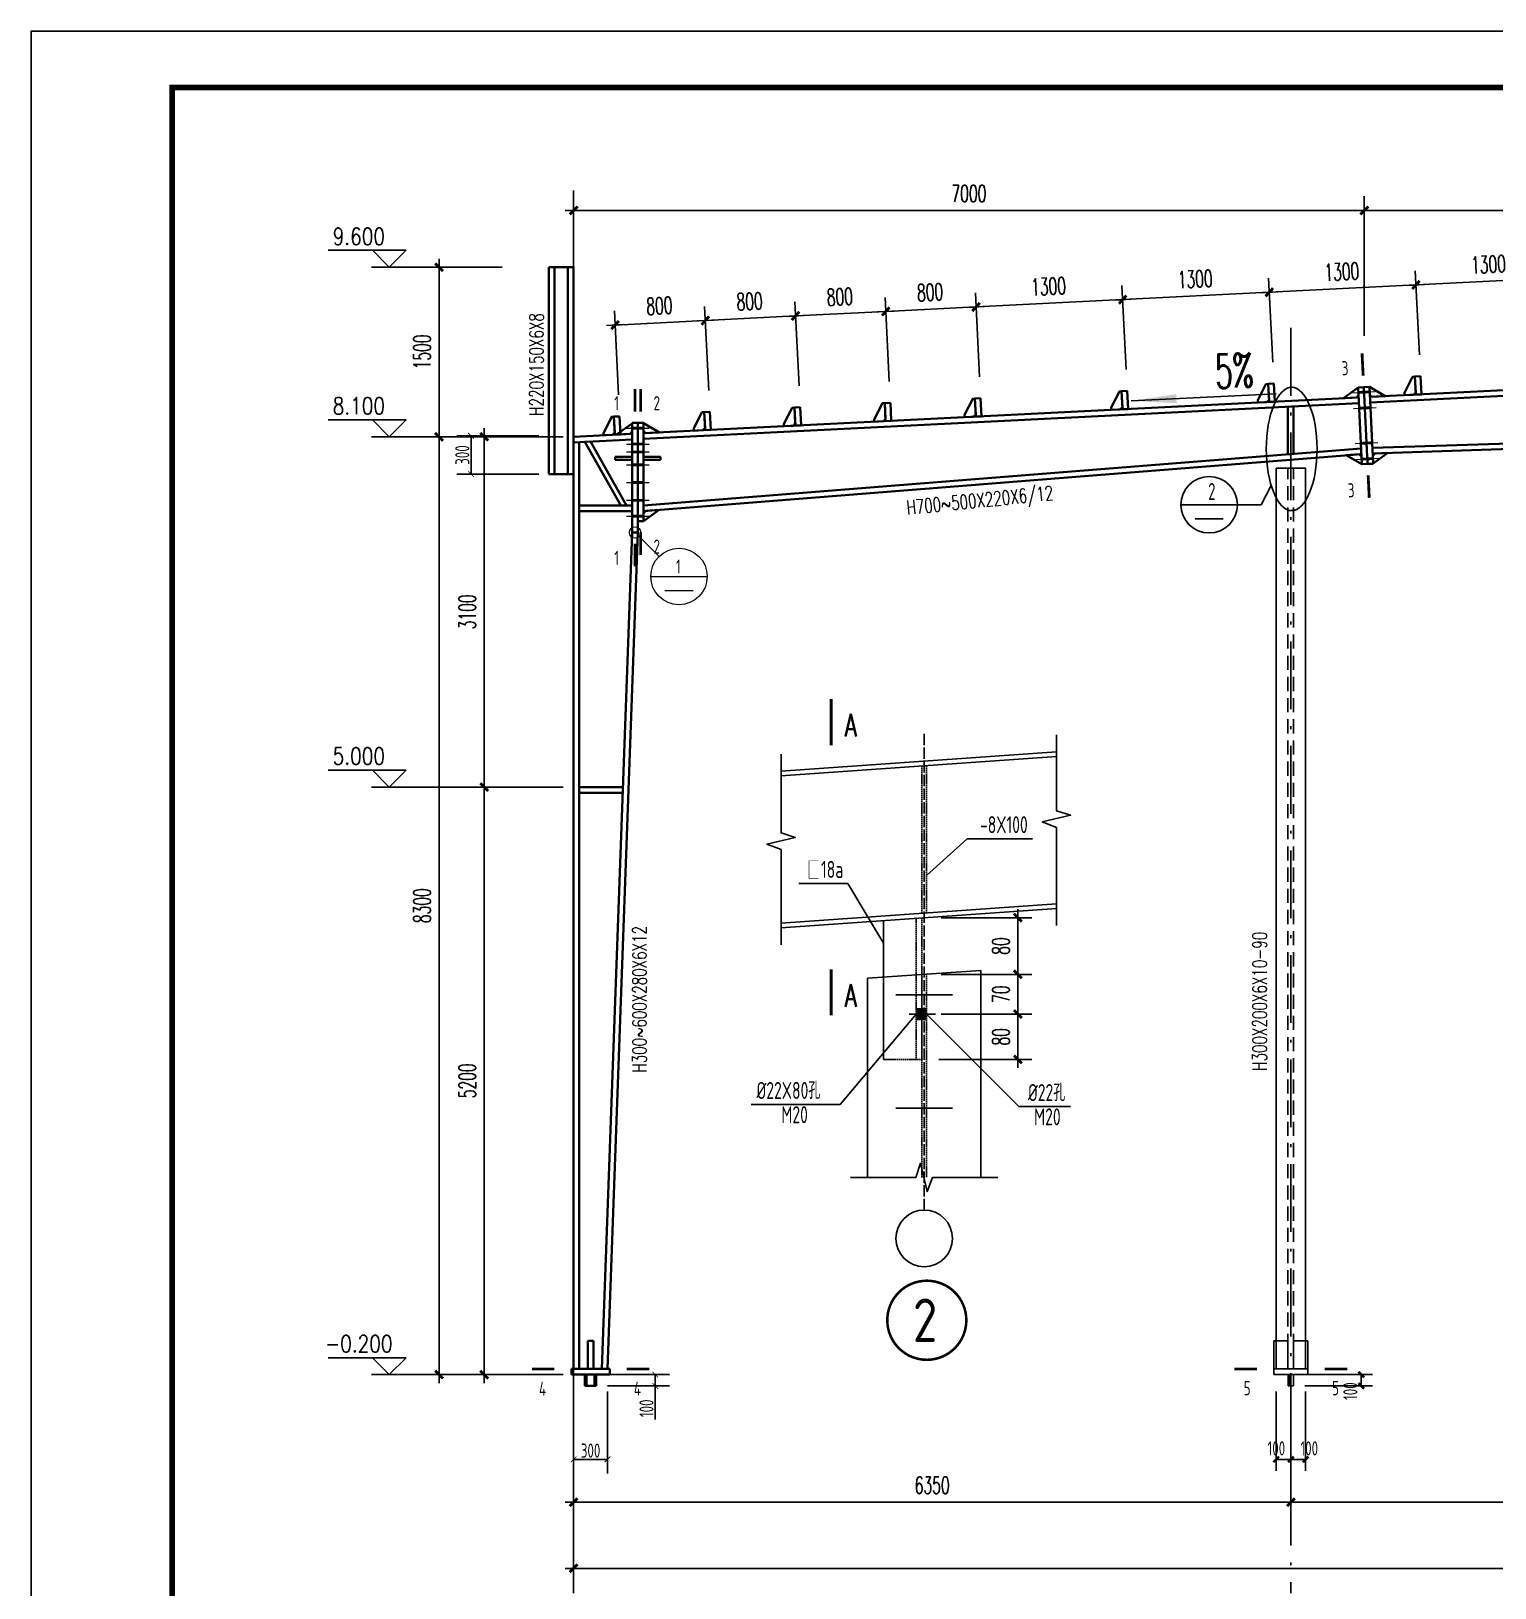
# Model space of a CAD drawing. Extents: x -307088 to 5640332, y -3541089 to -2181377.
# Drawn here: x 5479576 to 5505496, y -3201643 to -3174089 of the extents above; entities that cross this region are included whole.
import ezdxf
from ezdxf.enums import TextEntityAlignment as Align

# ---------------------------------------------------------------- set-up
doc = ezdxf.new("R2010")
doc.units = 0
doc.header["$LTSCALE"] = 100
doc.header["$MEASUREMENT"] = 0
for name, pattern in [('2', [1850, 1200, -300, 50, -300]), ('4', [5, 1.5, -1, 1.5, -1]), ('CONTINOUS', [0]), ('DASH', [0.35, 0.25, -0.1]), ('DOTE', [2.42, 2, -0.2, 0.02, -0.2]), ('HIDDEN', [0.375, 0.25, -0.125])]:
    doc.linetypes.add(name, pattern=pattern)
doc.layers.get('0').update_dxf_attribs({"linetype": 'CONTINUOUS'})
doc.layers.get('DEFPOINTS').update_dxf_attribs({"linetype": 'CONTINUOUS'})
for name, color, linetype in [('10', 7, 'CONTINUOUS'), ('114', 2, 'CONTINUOUS'), ('116', 1, 'CONTINUOUS'), ('12', 2, 'CONTINUOUS'), ('14', 2, 'CONTINUOUS'), ('AXIS', 3, 'CONTINUOUS'), ('DIM', 7, 'CONTINUOUS'), ('DOTE', 1, 'DOTE'), ('NUM', 7, 'CONTINUOUS'), ('PUB_DIM', 3, 'CONTINUOUS'), ('PUB_TITLE', 4, 'CONTINUOUS'), ('墙线__粗线', 7, 'CONTINUOUS'), ('尺寸标注', 253, 'CONTINUOUS'), ('柱', 2, 'CONTINUOUS'), ('柱子', 3, 'CONTINUOUS'), ('索引符号标注', 253, 'CONTINUOUS'), ('轴线__点划线', 253, '2'), ('钢梁', 4, 'CONTINUOUS'), ('门窗', 3, '4')]:
    doc.layers.add(name, color=color, linetype=linetype)
doc.layers.add('中线', color=3, linetype='CONTINUOUS', lineweight=18)
doc.layers.add('文字', color=3, linetype='CONTINUOUS', lineweight=20)
doc.styles.add('250', font='romans.shx', dxfattribs={"width": 0.7, "height": 250, "bigfont": 'ctxt.shx'})
doc.styles.add('DIM_FONT', font='SIMPLEX.shx', dxfattribs={"width": 0.6, "bigfont": 'hztxt.shx'})
doc.styles.add('FromPkpm', font='Pkpmeng', dxfattribs={"width": 0.7, "bigfont": 'hztxt'})
doc.styles.get("Standard").update_dxf_attribs({"font": 'tssdeng.shx', "height": 3, "bigfont": 'tssdchn.shx'})
doc.styles.add('TSSD_DIMENSION', font='Tssdeng.shx', dxfattribs={"width": 0.7, "bigfont": 'hztxt.shx'})
doc.dimstyles.new('DIMN', dxfattribs={"dimtxt": 300, "dimasz": 1, "dimexe": 250, "dimexo": 300, "dimgap": 150, "dimtad": 1, "dimdec": 0, "dimzin": 0, "dimdsep": 46, "dimtxsty": 'DIM_FONT', "dimblk": '_DIMX', "dimcen": 0, "dimdle": 100, "dimclrt": 7, "dimadec": 0, "dimazin": 0, "dimtfac": 1, "dimtdec": 0, "dimtix": 1, "dimtmove": 2, "dimatfit": 3, "dimldrblk": '_DIMX', "dimfxl": 1, "dimtolj": 1, "dimtzin": 0, "dimarcsym": 0})
doc.dimstyles.new('Pkpm_1.00', dxfattribs={"dimtxt": 250, "dimasz": 100, "dimexe": 250, "dimexo": 0.0625, "dimgap": 30, "dimtad": 1, "dimdec": 0, "dimrnd": 5, "dimzin": 0, "dimdsep": 46, "dimtxsty": 'FromPkpm', "dimblk1": 'ARCHTICK', "dimblk2": 'ARCHTICK', "dimsah": 1, "dimcen": 0.09, "dimadec": 0, "dimazin": 0, "dimtfac": 1, "dimtdec": 0, "dimtix": 1, "dimtmove": 2, "dimatfit": 1, "dimfxl": 1, "dimtolj": 1, "dimtzin": 0, "dimarcsym": 0})

# ---------------------------------------------------------------- blocks, each defined once
blk = doc.blocks.new('_ARCHTICK')
at = {"color": 0, "linetype": 'ByBlock', "const_width": 0.15}
blk.add_lwpolyline([(-0.5, -0.5), (0.5, 0.5)], dxfattribs=at)
blk = doc.blocks.new('*D188')
at = {"layer": 'DEFPOINTS', "color": 0, "linetype": 'Continuous', "transparency": 16777216}
for p in [(5489183, -3197868), (5489783, -3197868), (5489783, -3199368)]:
    blk.add_point(p, dxfattribs=at)
at = {"layer": '尺寸标注', "color": 0, "linetype": 'Continuous', "lineweight": -2, "transparency": 16777216}
for p, q in [((5489183, -3198168), (5489183, -3199618)), ((5489783, -3198168), (5489783, -3199618)), ((5489183, -3199368), (5489783, -3199368))]:
    blk.add_line(p, q, dxfattribs=at)
at = {"layer": '尺寸标注', "color": 0, "linetype": 'Continuous', "lineweight": -2, "transparency": 16777216, "xscale": 100, "yscale": 100, "zscale": 100, "rotation": 180}
blk.add_blockref('_ARCHTICK', (5489183, -3199368), dxfattribs=at)
at = {"layer": '尺寸标注', "color": 0, "linetype": 'Continuous', "lineweight": -2, "transparency": 16777216, "xscale": 100, "yscale": 100, "zscale": 100}
blk.add_blockref('_ARCHTICK', (5489783, -3199368), dxfattribs=at)
at = {"layer": '尺寸标注', "color": 0, "linetype": 'Continuous', "lineweight": 18, "transparency": 16777216, "insert": (5489483, -3199213), "char_height": 250, "attachment_point": 5, "style": 'FromPkpm'}
blk.add_mtext('\\A1;300', dxfattribs=at)
blk = doc.blocks.new('*D194')
at = {"layer": 'DEFPOINTS', "color": 0, "linetype": 'Continuous', "transparency": 16777216}
for p in [(5489583, -3197868), (5489583, -3198068), (5490628, -3197868)]:
    blk.add_point(p, dxfattribs=at)
at = {"layer": '尺寸标注', "color": 0, "linetype": 'Continuous', "lineweight": -2, "transparency": 16777216}
for p, q in [((5489783, -3197868), (5490878, -3197868)), ((5489783, -3198068), (5490878, -3198068)), ((5490628, -3197868), (5490628, -3198068)), ((5490628, -3198068), (5490628, -3198662))]:
    blk.add_line(p, q, dxfattribs=at)
at = {"layer": '尺寸标注', "color": 0, "linetype": 'Continuous', "lineweight": -2, "transparency": 16777216, "xscale": 100, "yscale": 100, "zscale": 100}
for p, rotation in [((5490628, -3197868), 90), ((5490628, -3198068), 270)]:
    blk.add_blockref('_ARCHTICK', p, dxfattribs=dict(at, rotation=rotation))
at = {"layer": '尺寸标注', "color": 0, "linetype": 'Continuous', "lineweight": 18, "transparency": 16777216, "insert": (5490473, -3198464), "char_height": 250, "attachment_point": 5, "rotation": 90, "style": 'FromPkpm'}
blk.add_mtext('\\A1;100', dxfattribs=at)
blk = doc.blocks.new('*D223')
at = {"layer": 'DEFPOINTS', "color": 0, "linetype": 'Continuous', "transparency": 16777216}
for p in [(5487367, -3181253), (5490167, -3181253), (5490167, -3181930)]:
    blk.add_point(p, dxfattribs=at)
at = {"layer": '尺寸标注', "color": 0, "linetype": 'Continuous', "lineweight": -2, "transparency": 16777216}
for p, q in [((5488567, -3181253), (5487117, -3181253)), ((5487367, -3181930), (5487367, -3181253)), ((5488567, -3181930), (5487117, -3181930))]:
    blk.add_line(p, q, dxfattribs=at)
at = {"layer": '尺寸标注', "color": 0, "linetype": 'Continuous', "lineweight": -2, "transparency": 16777216, "xscale": 100, "yscale": 100, "zscale": 100}
for p, rotation in [((5487367, -3181253), 90), ((5487367, -3181930), 270)]:
    blk.add_blockref('_ARCHTICK', p, dxfattribs=dict(at, rotation=rotation))
at = {"layer": '尺寸标注', "color": 0, "linetype": 'Continuous', "lineweight": 18, "transparency": 16777216, "insert": (5487212, -3181592), "char_height": 250, "attachment_point": 5, "rotation": 90, "style": 'FromPkpm'}
blk.add_mtext('\\A1;300', dxfattribs=at)
blk = doc.blocks.new('_DIMX')
blk.add_line((-150, 0), (150, 0))
at = {"const_width": 50}
blk.add_lwpolyline([(-70, -70), (70, 70)], dxfattribs=at)
blk = doc.blocks.new('_ARROW')
blk.add_solid([(0, 0), (-1, 0.1), (-1, -0.1)])
blk = doc.blocks.new('*D237')
at = {"layer": 'AXIS', "color": 0, "lineweight": -2, "transparency": 16777216}
for p, q in [((5495691, -3191488), (5497299, -3191488)), ((5497049, -3191489), (5497049, -3192289)), ((5495651, -3192290), (5497299, -3192290))]:
    blk.add_line(p, q, dxfattribs=at)
at = {"layer": 'DEFPOINTS', "color": 0, "transparency": 16777216}
for p in [(5495391, -3191488), (5495351, -3192290), (5497049, -3192290)]:
    blk.add_point(p, dxfattribs=at)
at = {"layer": 'AXIS', "color": 0, "lineweight": -2, "transparency": 16777216}
for p, rotation in [((5497049, -3191488), 90), ((5497049, -3192290), 270)]:
    blk.add_blockref('_DIMX', p, dxfattribs=dict(at, rotation=rotation))
at = {"layer": 'AXIS', "color": 7, "transparency": 16777216, "insert": (5496749, -3191889), "char_height": 300, "attachment_point": 5, "rotation": 90, "style": 'DIM_FONT'}
blk.add_mtext('\\A1;80', dxfattribs=at)
blk = doc.blocks.new('*D238')
at = {"layer": 'AXIS', "color": 0, "lineweight": -2, "transparency": 16777216}
for p, q in [((5495691, -3190784), (5497299, -3190784)), ((5497049, -3190785), (5497049, -3191487)), ((5495691, -3191488), (5497299, -3191488))]:
    blk.add_line(p, q, dxfattribs=at)
at = {"layer": 'DEFPOINTS', "color": 0, "transparency": 16777216}
for p in [(5495391, -3190784), (5495391, -3191488), (5497049, -3191488)]:
    blk.add_point(p, dxfattribs=at)
at = {"layer": 'AXIS', "color": 0, "lineweight": -2, "transparency": 16777216}
for p, rotation in [((5497049, -3190784), 90), ((5497049, -3191488), 270)]:
    blk.add_blockref('_DIMX', p, dxfattribs=dict(at, rotation=rotation))
at = {"layer": 'AXIS', "color": 7, "transparency": 16777216, "insert": (5496749, -3191136), "char_height": 300, "attachment_point": 5, "rotation": 90, "style": 'DIM_FONT'}
blk.add_mtext('\\A1;70', dxfattribs=at)

msp = doc.modelspace()

# ---------------------------------------------------------------- linework, layer by layer
at = {"color": 3, "lineweight": 35, "ltscale": 100}
for p, q in [((5488742.9, -3181929.6), (5488742.9, -3178268.5)), ((5488742.9, -3178268.5), (5488842.9, -3178268.5)), ((5488742.9, -3178268.5), (5489182.9, -3178268.5)), ((5488842.9, -3181929.6), (5488842.9, -3178268.5)), ((5489082.9, -3181929.6), (5489082.9, -3178268.5)), ((5489082.9, -3178268.5), (5489182.9, -3178268.5)), ((5489182.9, -3181929.6), (5489182.9, -3178268.5)), ((5503282.8, -3180563.5), (5514582.9, -3179998.5)), ((5503287.8, -3180663.4), (5514582.9, -3180098.6)), ((5490421.1, -3181206.6), (5503083, -3180573.5)), ((5490421.1, -3181306.7), (5503088, -3180673.4)), ((5503327.8, -3181464.1), (5514582.9, -3181098.9)), ((5503332.8, -3181564), (5514582.9, -3181198.9)), ((5489182.9, -3181368.6), (5489282.9, -3181363.6)), ((5489182.9, -3197768.5), (5489182.9, -3181368.6)), ((5489282.9, -3197768.5), (5489282.9, -3181363.6)), ((5490421.1, -3182482.6), (5503128.1, -3181475.2)), ((5490421.1, -3182582.9), (5503133.1, -3181575.2)), ((5488742.9, -3181929.6), (5489182.9, -3181929.6)), ((5489682.8, -3197768.5), (5490221.1, -3182962.9)), ((5489782.9, -3197768.5), (5490321.2, -3182962.9)), ((5490221.1, -3182962.9), (5490321.2, -3182962.9))]:
    msp.add_line(p, q, dxfattribs=at)
for p, q in [((5501357.2, -3182471.6, -117.4), (5501535.7, -3182131.1, -341.3)), ((5500937.3, -3182471.6, -117.4), (5501357.2, -3182471.6, -117.4))]:
    msp.add_line(p, q)
at = {"linetype": 'CONTINOUS', "const_width": 50.1}
for points in [[(5493743.6, -3186727.2), (5493743.6, -3185911.9)], [(5493743.6, -3191510.9), (5493743.6, -3190695.5)]]:
    msp.add_lwpolyline(points, dxfattribs=at)
at = {"lineweight": -3, "extrusion": (0, 0, -1)}
msp.add_ellipse((5501898.2, -3181485, -317.4), major_axis=(0, -1091.6), ratio=0.4119161, dxfattribs=at)
at = {"layer": '10', "lineweight": 35, "ltscale": 100, "const_width": 50}
for points in [[(5503144, -3179789.5), (5503163.9, -3180189)], [(5490271.1, -3180424.7), (5490271.1, -3180824.7)], [(5490371.1, -3180424.7), (5490371.1, -3180824.7)], [(5503271.9, -3182349.2), (5503252, -3181949.7)], [(5490371.1, -3183362.9), (5490371.1, -3182962.9)], [(5490271.1, -3183562.9), (5490271.1, -3183162.9)], [(5488442.9, -3197768.5), (5488842.9, -3197768.5)], [(5490522.9, -3197768.5), (5490122.9, -3197768.5)]]:
    msp.add_lwpolyline(points, dxfattribs=at)
at = {"layer": '10', "const_width": 45, "elevation": 858.6}
msp.add_lwpolyline([(5496137.1, -3196906.1, 1), (5494737.1, -3196906.1, 1), (5496137.1, -3196906.1, 1)], format="xyb", close=True, dxfattribs=at)
at = {"layer": '10', "const_width": 45}
for points in [[(5500882.9, -3197768.5), (5501282.9, -3197768.5)], [(5502882.9, -3197768.5), (5502482.9, -3197768.5)]]:
    msp.add_lwpolyline(points, dxfattribs=at)
at = {"layer": '114', "lineweight": 18, "ltscale": 100}
for p, q in [((5502978.7, -3180488.6), (5503378.2, -3180468.6)), ((5502992.7, -3180768.2), (5503392.2, -3180748.3)), ((5490121.1, -3181116.6), (5490521.1, -3181116.6)), ((5490121.1, -3181396.7), (5490521.1, -3181396.7)), ((5490121.1, -3181536.7), (5490521.1, -3181536.7)), ((5503023.8, -3181390.3), (5503423.3, -3181370.4)), ((5490121.1, -3181766.7), (5490521.1, -3181766.7)), ((5503037.7, -3181670), (5503437.2, -3181650.1)), ((5490121.1, -3182078.7), (5490521.1, -3182078.7)), ((5490121.1, -3182392.6), (5490521.1, -3182392.6)), ((5490121.1, -3182672.9), (5490521.1, -3182672.9))]:
    msp.add_line(p, q, dxfattribs=at)
at = {"layer": '114', "color": 1, "lineweight": 70, "ltscale": 100, "const_width": 50}
for points in [[(5503078.5, -3180483.6), (5503278.3, -3180473.6)], [(5503092.5, -3180763.3), (5503292.3, -3180753.3)], [(5490221.1, -3181116.6), (5490421.1, -3181116.6)], [(5490221.1, -3181396.7), (5490421.1, -3181396.7)], [(5490221.1, -3181536.7), (5490421.1, -3181536.7)], [(5503123.6, -3181385.3), (5503323.4, -3181375.4)], [(5490221.1, -3181766.7), (5490421.1, -3181766.7)], [(5503137.6, -3181665), (5503337.4, -3181655.1)], [(5490221.1, -3182078.7), (5490421.1, -3182078.7)], [(5490221.1, -3182392.6), (5490421.1, -3182392.6)], [(5490221.1, -3182672.9), (5490421.1, -3182672.9)]]:
    msp.add_lwpolyline(points, dxfattribs=at)
at = {"layer": '116', "lineweight": 35, "ltscale": 100}
for p, q in [((5489382.9, -3197868.5), (5489382.9, -3198068.5)), ((5489382.9, -3198068.5), (5489582.9, -3198068.5)), ((5489412.9, -3197868.5), (5489412.9, -3198068.5)), ((5489552.9, -3197868.5), (5489552.9, -3198068.5)), ((5489582.9, -3197868.5), (5489582.9, -3198068.5))]:
    msp.add_line(p, q, dxfattribs=at)
at = {"layer": '116'}
for p, q in [((5501834.9, -3197868.5), (5501834.9, -3198068.5)), ((5501834.9, -3198068.5), (5501930.9, -3198068.5)), ((5501864.9, -3197868.5), (5501864.9, -3198068.5)), ((5501930.9, -3197868.5), (5501930.9, -3198068.5))]:
    msp.add_line(p, q, dxfattribs=at)
at = {"layer": '12', "lineweight": 35, "ltscale": 100}
for p, q in [((5504080, -3180203.2), (5504179.9, -3180198.2)), ((5504096, -3180522.8), (5504080, -3180203.2)), ((5504179.9, -3180198.2), (5504195.9, -3180517.8)), ((5498886.5, -3180462.9), (5498986.4, -3180457.9)), ((5498902.5, -3180782.5), (5498886.5, -3180462.9)), ((5498986.4, -3180457.9), (5499002.4, -3180777.5)), ((5501483.3, -3180333.1), (5501583.1, -3180328.1)), ((5501499.3, -3180652.7), (5501483.3, -3180333.1)), ((5501583.1, -3180328.1), (5501599.1, -3180647.7)), ((5493093.8, -3180752.5), (5493193.6, -3180747.6)), ((5493109.7, -3181072.1), (5493093.8, -3180752.5)), ((5493193.6, -3180747.6), (5493209.6, -3181067.2)), ((5494691.8, -3180672.6), (5494791.6, -3180667.7)), ((5494707.7, -3180992.2), (5494691.8, -3180672.6)), ((5494791.6, -3180667.7), (5494807.6, -3180987.3)), ((5496289.8, -3180592.7), (5496389.6, -3180587.8)), ((5496305.7, -3180912.3), (5496289.8, -3180592.7)), ((5496389.6, -3180587.8), (5496405.6, -3180907.4)), ((5501599.1, -3180647.7), (5501499.3, -3180652.7)), ((5504195.9, -3180517.8), (5504096, -3180522.8)), ((5489897.7, -3180912.4), (5489997.6, -3180907.4)), ((5489913.7, -3181232), (5489897.7, -3180912.4)), ((5489997.6, -3180907.4), (5490013.6, -3181227)), ((5491495.7, -3180832.4), (5491595.6, -3180827.5)), ((5491511.7, -3181152), (5491495.7, -3180832.4)), ((5491595.6, -3180827.5), (5491611.6, -3181147.1)), ((5494807.6, -3180987.3), (5494707.7, -3180992.2)), ((5496405.6, -3180907.4), (5496305.7, -3180912.3)), ((5499002.4, -3180777.5), (5498902.5, -3180782.5)), ((5490013.6, -3181227), (5489913.7, -3181232)), ((5491611.6, -3181147.1), (5491511.7, -3181152)), ((5493209.6, -3181067.2), (5493109.7, -3181072.1))]:
    msp.add_line(p, q, dxfattribs=at)
for points in [[(5503894.3, -3180492.9), (5503896.3, -3180532.8), (5504056.1, -3180524.8), (5504094, -3180482.9), (5504080, -3180203.2), (5504040.1, -3180205.2)], [(5498700.7, -3180752.6), (5498702.7, -3180792.5), (5498862.5, -3180784.5), (5498900.5, -3180742.6), (5498886.5, -3180462.9), (5498846.6, -3180464.9)], [(5501297.5, -3180622.7), (5501299.5, -3180662.7), (5501459.3, -3180654.7), (5501497.3, -3180612.7), (5501483.3, -3180333.1), (5501443.3, -3180335.1)], [(5492908, -3181042.2), (5492910, -3181082.1), (5493069.8, -3181074.1), (5493107.7, -3181032.2), (5493093.8, -3180752.5), (5493053.8, -3180754.5)], [(5494506, -3180962.3), (5494508, -3181002.2), (5494667.8, -3180994.2), (5494705.7, -3180952.3), (5494691.8, -3180672.6), (5494651.8, -3180674.6)], [(5496104, -3180882.4), (5496106, -3180922.3), (5496265.8, -3180914.3), (5496303.7, -3180872.4), (5496289.8, -3180592.7), (5496249.8, -3180594.7)], [(5489712, -3181202), (5489714, -3181241.9), (5489873.8, -3181234), (5489911.7, -3181192), (5489897.7, -3180912.4), (5489857.8, -3180914.4)], [(5491310, -3181122.1), (5491312, -3181162), (5491471.8, -3181154), (5491509.7, -3181112.1), (5491495.7, -3180832.4), (5491455.8, -3180834.4)]]:
    msp.add_lwpolyline(points, close=True, dxfattribs=at)
at = {"layer": '14', "lineweight": 35, "ltscale": 100}
for p, q in [((5502813.4, -3180587), (5503074.1, -3180393.7)), ((5503074.1, -3180393.7), (5503173.9, -3180388.7)), ((5503142.1, -3181754.9), (5503074.1, -3180393.7)), ((5503074.1, -3180393.7), (5503081, -3180533.5)), ((5503173.9, -3180388.7), (5503273.8, -3180383.7)), ((5503173.9, -3180388.7), (5503242, -3181749.9)), ((5503242, -3181749.9), (5503173.9, -3180388.7)), ((5503273.8, -3180383.7), (5503341.9, -3181744.9)), ((5503280.8, -3180523.6), (5503273.8, -3180383.7)), ((5503273.8, -3180383.7), (5503552.4, -3180550)), ((5501832.9, -3181577.9), (5501832.9, -3180736.1)), ((5501932.9, -3180731.1), (5501932.9, -3181570)), ((5503043.1, -3180575.5), (5502813.4, -3180587)), ((5503081, -3180533.5), (5503043.1, -3180575.5)), ((5503322.7, -3180561.5), (5503280.8, -3180523.6)), ((5503552.4, -3180550), (5503322.7, -3180561.5)), ((5489941.5, -3181230.6), (5490221.1, -3181036.6)), ((5490221.1, -3182962.9), (5490221.1, -3181024.7)), ((5490221.1, -3181024.7), (5490321.1, -3181024.7)), ((5490221.1, -3181036.6), (5490221.1, -3181176.6)), ((5490321.1, -3181024.7), (5490321.1, -3182962.9)), ((5490321.1, -3182762.9), (5490321.1, -3181024.7)), ((5490321.1, -3181024.7), (5490421.1, -3181024.7)), ((5490421.1, -3181024.7), (5490421.1, -3182762.9)), ((5490421.1, -3181166.6), (5490421.1, -3181026.6)), ((5490421.1, -3181026.6), (5490700.8, -3181192.6)), ((5489182.9, -3181268.5), (5490221.1, -3181216.6)), ((5489182.9, -3181368.6), (5489182.9, -3181268.5)), ((5490221.1, -3181316.7), (5489182.9, -3181368.6)), ((5490181.2, -3181218.6), (5489941.5, -3181230.6)), ((5490221.1, -3181176.6), (5490181.2, -3181218.6)), ((5490221.1, -3181216.6), (5490221.1, -3181316.7)), ((5490461.1, -3181204.6), (5490421.1, -3181166.6)), ((5490700.8, -3181192.6), (5490461.1, -3181204.6)), ((5489482.7, -3181353.6), (5489382.8, -3181358.6)), ((5489382.8, -3181358.6), (5490021.1, -3182482.8)), ((5490121.1, -3182482.8), (5489482.7, -3181353.6)), ((5502864, -3181596.5), (5503093.2, -3181578.3)), ((5503093.2, -3181578.3), (5503135.1, -3181615.1)), ((5503334.8, -3181604), (5503372.8, -3181562.7)), ((5503602.7, -3181555.2), (5503341.8, -3181743.8)), ((5503372.8, -3181562.7), (5503602.7, -3181555.2)), ((5490221.1, -3181626.7), (5489921.1, -3181626.7)), ((5489921.1, -3181626.7), (5489921.1, -3181676.7)), ((5489921.1, -3181676.7), (5490221.1, -3181676.7)), ((5490221.1, -3181676.7), (5490221.1, -3181626.7)), ((5490421.1, -3181626.7), (5490721.1, -3181626.7)), ((5490421.1, -3181676.7), (5490421.1, -3181626.7)), ((5490721.1, -3181676.7), (5490421.1, -3181676.7)), ((5490721.1, -3181626.7), (5490721.1, -3181676.7)), ((5503142.1, -3181754.9), (5502864, -3181596.5)), ((5503135.1, -3181615.1), (5503142.1, -3181754.9)), ((5503242, -3181749.9), (5503142.1, -3181754.9)), ((5503341.9, -3181744.9), (5503242, -3181749.9)), ((5503341.8, -3181743.8), (5503334.8, -3181604)), ((5489282.9, -3182482.8), (5490221.1, -3182482.8)), ((5489282.9, -3182582.8), (5489282.9, -3182482.8)), ((5490221.1, -3182582.8), (5489282.9, -3182582.8)), ((5490021.1, -3182482.8), (5490121.1, -3182482.8)), ((5490221.1, -3182482.8), (5490221.1, -3182582.8)), ((5490700.2, -3182560.8), (5490421.1, -3182762.9)), ((5490421.1, -3182622.9), (5490461, -3182579.8)), ((5490421.1, -3182762.9), (5490421.1, -3182622.9)), ((5490461, -3182579.8), (5490700.2, -3182560.8)), ((5490321.1, -3182962.9), (5490221.1, -3182962.9)), ((5490421.1, -3182762.9), (5490321.1, -3182762.9)), ((5489282.9, -3187468.5), (5490042.8, -3187468.5)), ((5490039.1, -3187568.5), (5489282.9, -3187568.5)), ((5489432.9, -3197768.5), (5489432.9, -3197268.5)), ((5489432.9, -3197268.5), (5489532.9, -3197268.5)), ((5489532.9, -3197268.5), (5489532.9, -3197768.5)), ((5489142.9, -3197868.5), (5489142.9, -3197768.5)), ((5489142.9, -3197768.5), (5489822.9, -3197768.5)), ((5489532.9, -3197768.5), (5489432.9, -3197768.5)), ((5489822.9, -3197768.5), (5489822.9, -3197868.5)), ((5489822.9, -3197868.5), (5489142.9, -3197868.5))]:
    msp.add_line(p, q, dxfattribs=at)
at = {"layer": '14'}
for p, q in [((5501582.9, -3197268.5), (5501832.9, -3197268.5)), ((5501582.9, -3197768.5), (5501582.9, -3197268.5)), ((5501832.9, -3197268.5), (5501832.9, -3197768.5)), ((5501932.9, -3197268.5), (5502182.9, -3197268.5)), ((5501932.9, -3197768.5), (5501932.9, -3197268.5)), ((5502182.9, -3197268.5), (5502182.9, -3197768.5)), ((5501582.9, -3197768.5), (5502182.9, -3197768.5)), ((5501832.9, -3197768.5), (5501582.9, -3197768.5)), ((5501582.9, -3197868.5), (5501582.9, -3197768.5)), ((5502182.9, -3197768.5), (5501932.9, -3197768.5)), ((5502182.9, -3197768.5), (5502182.9, -3197868.5)), ((5502182.9, -3197868.5), (5501582.9, -3197868.5))]:
    msp.add_line(p, q, dxfattribs=at)
at = {"layer": 'DIM'}
for p, q in [((5496149.9, -3188382.9), (5495431, -3189034.9)), ((5497310.4, -3188382.9), (5496149.9, -3188382.9)), ((5494038.5, -3189175.4), (5493169.1, -3189175.4)), ((5494669.1, -3190233.5), (5494038.5, -3189175.4)), ((5495250.5, -3191488.5), (5493901.2, -3193087.3)), ((5495431, -3191488.5), (5497067.3, -3193125)), ((5493901.2, -3193087.3), (5492325.8, -3193087.3)), ((5497067.3, -3193125), (5497983, -3193125))]:
    msp.add_line(p, q, dxfattribs=at)
at = {"layer": 'DOTE'}
msp.add_line((5495390.9, -3194956.1), (5495390.9, -3186526.5), dxfattribs=at)
at = {"layer": 'NUM'}
msp.add_circle((5495390.9, -3195457.3), 501.3, dxfattribs=at)
at = {"layer": 'PUB_DIM'}
for p, q in [((5485919.2, -3177968.5, 200), (5484839.2, -3177968.5, 200)), ((5485619.2, -3177968.5, 200), (5485919.2, -3178268.5, 200)), ((5486219.2, -3177968.5, 200), (5485619.2, -3177968.5, 200)), ((5485919.2, -3178268.5, 200), (5486219.2, -3177968.5, 200)), ((5486550.4, -3178268.5), (5485602.2, -3178268.5)), ((5485919.2, -3180968.5, 200), (5484839.2, -3180968.5, 200)), ((5485619.2, -3180968.5, 200), (5485919.2, -3181268.5, 200)), ((5486219.2, -3180968.5, 200), (5485619.2, -3180968.5, 200)), ((5485919.2, -3181268.5, 200), (5486219.2, -3180968.5, 200)), ((5486550.4, -3181268.5), (5485602.2, -3181268.5)), ((5485919.2, -3187168.5, 200), (5484839.2, -3187168.5, 200)), ((5485619.2, -3187168.5, 200), (5485919.2, -3187468.5, 200)), ((5486219.2, -3187168.5, 200), (5485619.2, -3187168.5, 200)), ((5485919.2, -3187468.5, 200), (5486219.2, -3187168.5, 200)), ((5487350.4, -3187468.5), (5485602.2, -3187468.5)), ((5485919.2, -3197568.5, 200), (5484839.2, -3197568.5, 200)), ((5485619.2, -3197568.5, 200), (5485919.2, -3197868.5, 200)), ((5486219.2, -3197568.5, 200), (5485619.2, -3197568.5, 200)), ((5485919.2, -3197868.5, 200), (5486219.2, -3197568.5, 200)), ((5486550.4, -3197868.5), (5485602.2, -3197868.5))]:
    msp.add_line(p, q, dxfattribs=at)
at = {"layer": 'PUB_DIM', "elevation": 4845}
msp.add_lwpolyline([(5499057.4, -3180634.1), (5501624.4, -3180506.6)], dxfattribs=at)
at = {"layer": 'PUB_DIM'}
for points in [[(5497730.8, -3186546), (5497730.8, -3186846.7), (5497730.8, -3187887.6), (5497981.5, -3187967.8), (5497480.8, -3188086.4), (5497730.8, -3188184.3), (5497730.8, -3189617.6), (5497730.8, -3189918.4)], [(5492856.6, -3186887.2), (5492856.6, -3187187.9), (5492856.6, -3188278.7), (5493107.2, -3188358.9), (5492606.6, -3188477.6), (5492856.6, -3188575.5), (5492856.6, -3189958.8), (5492856.6, -3190259.6)], [(5494087.6, -3194378.5), (5494388.4, -3194378.5), (5495242.5, -3194378.5), (5495322.7, -3194127.9), (5495441.3, -3194628.5), (5495539.2, -3194378.5), (5496393.4, -3194378.5), (5496694.1, -3194378.5)]]:
    msp.add_lwpolyline(points, dxfattribs=at)
for points, const_width in [([(5493513.7, -3188774), (5493352.6, -3188774), (5493352.6, -3189084.8), (5493513.7, -3189084.8)], 10), ([(5495250.5, -3191488.5), (5495431, -3191488.5)], 220.6)]:
    msp.add_lwpolyline(points, dxfattribs=dict(at, const_width=const_width))
at = {"layer": 'PUB_TITLE'}
msp.add_lwpolyline([(5479576.3, -3216089.1), (5553876.3, -3216089.1), (5553876.3, -3174089.1), (5479576.3, -3174089.1)], close=True, dxfattribs=at)
at = {"layer": 'PUB_TITLE', "const_width": 100}
msp.add_lwpolyline([(5482076.3, -3215089.1), (5552876.3, -3215089.1), (5552876.3, -3175089.1), (5482076.3, -3175089.1)], close=True, dxfattribs=at)
at = {"layer": '中线', "linetype": 'DASH', "lineweight": -3}
for p, q in [((5495350.8, -3189701), (5495350.8, -3187090.9)), ((5495431, -3189701), (5495431, -3187090.9)), ((5495250.5, -3189791.2), (5495250.5, -3192290.5)), ((5495350.8, -3189784.2), (5495350.8, -3192290.5)), ((5495350.8, -3190786.7), (5495350.8, -3194378.5)), ((5495431, -3190781.1), (5495431, -3194378.5)), ((5495350.8, -3192290.5), (5494889.6, -3192290.5))]:
    msp.add_line(p, q, dxfattribs=at)
at = {"layer": '墙线__粗线', "lineweight": 18, "ltscale": 100}
msp.add_circle((5490271.1, -3182962.9), 100, dxfattribs=at)
at = {"layer": '尺寸标注'}
for p, q in [((5502130.9, -3197868.5), (5503330.9, -3197868.5)), ((5502130.9, -3198068.5), (5503330.9, -3198068.5)), ((5503130.9, -3198068.5), (5503130.9, -3197868.5)), ((5501622.9, -3198168.5), (5501622.9, -3199568.5)), ((5501882.9, -3198168.5), (5501882.9, -3199568.5)), ((5501882.9, -3198168.5), (5501882.9, -3199568.5)), ((5502142.9, -3198168.5), (5502142.9, -3199568.5)), ((5501622.9, -3199368.5), (5501882.9, -3199368.5)), ((5501882.9, -3199368.5), (5502142.9, -3199368.5))]:
    msp.add_line(p, q, dxfattribs=at)
at = {"layer": '尺寸标注', "const_width": 45}
for points in [[(5503080.9, -3197818.5), (5503180.9, -3197918.5)], [(5503080.9, -3198018.5), (5503180.9, -3198118.5)], [(5501572.9, -3199418.5), (5501672.9, -3199318.5)], [(5501832.9, -3199418.5), (5501932.9, -3199318.5)], [(5501832.9, -3199418.5), (5501932.9, -3199318.5)], [(5502092.9, -3199418.5), (5502192.9, -3199318.5)]]:
    msp.add_lwpolyline(points, dxfattribs=at)
at = {"layer": '柱'}
for p, q in [((5494388.4, -3190854.1), (5496393.4, -3190713.7)), ((5494388.4, -3190854.1), (5494388.4, -3194378.5)), ((5496393.4, -3190713.7), (5496393.4, -3194378.5))]:
    msp.add_line(p, q, dxfattribs=at)
at = {"layer": '柱子'}
for p, q in [((5501622.9, -3197768.5), (5501622.9, -3181823.6)), ((5501622.9, -3181823.6), (5502142.9, -3181823.6)), ((5502142.9, -3197768.5), (5502142.9, -3181823.6))]:
    msp.add_line(p, q, dxfattribs=at)
at = {"layer": '索引符号标注'}
for p, q in [((5500937.3, -3182471.6, -117.4), (5499937.3, -3182471.6, -117.4)), ((5500687.3, -3182721.6, -117.4), (5500187.3, -3182721.6, -117.4))]:
    msp.add_line(p, q, dxfattribs=at)
at = {"layer": '索引符号标注', "lineweight": 18, "ltscale": 100}
for p, q in [((5490341.8, -3183033.6), (5490695.4, -3183387.2)), ((5490548.9, -3183740.7), (5491548.9, -3183740.7)), ((5490798.9, -3183990.7), (5491298.9, -3183990.7))]:
    msp.add_line(p, q, dxfattribs=at)
at = {"layer": '索引符号标注'}
msp.add_circle((5500437.3, -3182471.6, -117.4), 500, dxfattribs=at)
at = {"layer": '索引符号标注', "lineweight": 18, "ltscale": 100}
msp.add_circle((5491048.9, -3183740.7), 500, dxfattribs=at)
at = {"layer": '轴线__点划线', "color": 1, "ltscale": 0.01}
for p, q in [((5489182.9, -3176910.2), (5489182.9, -3201737.8)), ((5501882.9, -3179341.2), (5501882.9, -3201737.8))]:
    msp.add_line(p, q, dxfattribs=at)
at = {"layer": '钢梁', "linetype": 'ByBlock'}
for p, q in [((5497730.8, -3186846.7), (5492856.6, -3187187.9)), ((5497730.8, -3186927.1), (5492856.6, -3187268.3)), ((5497730.8, -3189537.2), (5492856.6, -3189878.4)), ((5497730.8, -3189617.6), (5492856.6, -3189958.8))]:
    msp.add_line(p, q, dxfattribs=at)
at = {"layer": '钢梁', "color": 2}
for p, q in [((5494669.1, -3192290.5), (5494669.1, -3189831.9)), ((5495892.1, -3191147.9), (5494889.6, -3191147.9)), ((5495588.4, -3191488.5), (5495123.8, -3191488.5)), ((5494889.6, -3192290.5), (5494669.1, -3192290.5)), ((5495892.1, -3193152.9), (5494889.6, -3193152.9))]:
    msp.add_line(p, q, dxfattribs=at)
at = {"layer": '门窗', "linetype": 'HIDDEN', "ltscale": 10}
for p, q in [((5501832.9, -3197768.5), (5501832.9, -3181823.6)), ((5501932.9, -3197768.5), (5501932.9, -3181823.6))]:
    msp.add_line(p, q, dxfattribs=at)

# ---------------------------------------------------------------- block references
at = {"layer": 'PUB_DIM', "xscale": -799.9999999997858, "yscale": 800, "zscale": 800, "rotation": 2.844101011714839}
msp.add_blockref('_ARROW', (5499057.4, -3180634.1, 4845), dxfattribs=at)

# ---------------------------------------------------------------- texts
at = {"layer": '10', "style": 'DIM_FONT', "width": 0.7}
for s, rotation, p in [('H220X150X6X8', 90, (5488649.3, -3180895.9)), ('H700~500X220X6/12', 5.86012, (5495090.4, -3182649.3, -2075.5)), ('H300~600X280X6X12', 90, (5490474, -3192522.3, -1873.5)), ('H300X200X6X10-90', 90, (5501455.9, -3192489.7, 1580))]:
    msp.add_text(s, height=250, rotation=rotation, dxfattribs=at).set_placement(p)
at = {"layer": '10', "lineweight": 25, "style": 'FromPkpm', "width": 0.7}
for p in [(5502790.6, -3180182.6), (5502898.6, -3182342.8)]:
    msp.add_text('3', height=250, rotation=2.8623, dxfattribs=at).set_placement(p)
for s, p in [('1', (5489903.7, -3180799.7)), ('2', (5490598.6, -3180799.7)), ('2', (5490598.6, -3183337.9)), ('1', (5489903.7, -3183537.9)), ('4', (5488570.4, -3198243.5)), ('4', (5490250.4, -3198243.5))]:
    msp.add_text(s, height=250, dxfattribs=at).set_placement(p)
at = {"layer": '10', "style": 'TSSD_DIMENSION', "width": 1.040003}
msp.add_text('2', height=770, dxfattribs=at).set_placement((5495191, -3197291.1, 858.6), (5495622.2, -3197291.1, 858.6), align=Align.FIT)
at = {"layer": '10', "width": 0.7}
for p in [(5501049.4, -3198233), (5502614.7, -3198233)]:
    msp.add_text('5', height=250, dxfattribs=at).set_placement(p)
at = {"layer": 'PUB_DIM', "style": 'DIM_FONT', "width": 0.8}
for s, p in [('9.600', (5485379.2, -3177721.1, 200)), ('8.100', (5485379.2, -3180721.1, 200)), ('5.000', (5485379.2, -3186921.1, 200)), ('-0.200', (5485379.2, -3197321.1, 200))]:
    msp.add_text(s, height=300, dxfattribs=at).set_placement(p, align=Align.MIDDLE)
at = {"layer": 'PUB_DIM', "style": 'DIM_FONT', "width": 0.6}
msp.add_text('5%%%', height=600, rotation=2.8441, dxfattribs=at).set_placement((5500557.3, -3180415.6, 4845))
at = {"layer": '尺寸标注', "width": 0.7}
msp.add_text('100', height=250, rotation=90, dxfattribs=at).set_placement((5503060.9, -3198316.6))
for p in [(5501470.5, -3199298.5), (5502053.4, -3199298.5)]:
    msp.add_text('100', height=250, dxfattribs=at).set_placement(p)
at = {"layer": '文字', "style": '250', "width": 0.7}
for p in [(5494092.2, -3186375.3), (5494092.2, -3191158.9)]:
    msp.add_text('A', height=401, dxfattribs=at).set_placement(p, align=Align.MIDDLE)
at = {"layer": '文字', "style": 'TSSD_DIMENSION', "width": 0.7}
for s, p in [('-8X100', (5496379, -3188284.4)), ('18a', (5493563.3, -3189076.9)), ('%%c22X80孔', (5492420.7, -3192988.8)), ('%%c22孔', (5497227.9, -3193026.5)), ('M20', (5492860.4, -3193418.2)), ('M20', (5497336.4, -3193455.8))]:
    msp.add_text(s, height=300.75, dxfattribs=at).set_placement(p)
at = {"layer": '索引符号标注', "width": 0.65}
msp.add_text('2', height=300, dxfattribs=at).set_placement((5500420.4, -3182387.6, -117.4))
at = {"layer": '索引符号标注', "lineweight": 25, "style": 'FromPkpm', "width": 0.7}
msp.add_text('1', height=250, dxfattribs=at).set_placement((5490996.4, -3183690.7))

# ---------------------------------------------------------------- dimensions: what is measured, and where the dimension line sits
at = {"layer": 'AXIS'}
msp.add_linear_dim(base=(5497048.7, -3189781.4), p1=(5495390.9, -3190783.9), p2=(5495390.9, -3189781.4), angle=90, text='80', dimstyle='DIMN', override={"dimlfac": 0.1}, dxfattribs=at).render()
for base, p1, p2, picture, middle in [((5497048.7, -3191488.5), (5495390.9, -3190783.9), (5495390.9, -3191488.5), '*D238', (5496748.7, -3191136.2)), ((5497048.7, -3192290.5), (5495390.9, -3191488.5), (5495350.8, -3192290.5), '*D237', (5496748.7, -3191889.5))]:
    dim = msp.add_linear_dim(base=base, p1=p1, p2=p2, angle=90, dimstyle='DIMN', override={"dimlfac": 0.1}, dxfattribs=at)
    dim.commit()
    dim.dimension.update_dxf_attribs({"geometry": picture, "text_midpoint": middle})
at = {"layer": 'PUB_DIM'}
for p1, p2, distance in [((5489182.9, -3179781.3), (5503182.9, -3179781.3), 2518.4), ((5503182.9, -3179781.3), (5514582.9, -3179781.3), 2518.4), ((5504175.9, -3180118.4), (5506772.7, -3179988.5), 1538.7), ((5488214.7, -3181268.5), (5488214.7, -3178268.5), 1414.4), ((5498982.4, -3180378.1), (5501579.2, -3180248.2), 1538.7), ((5501579.2, -3180248.2), (5504175.9, -3180118.4), 1538.7), ((5494787.6, -3180587.8), (5496385.6, -3180507.9), 1538.7), ((5496385.6, -3180507.9), (5498982.4, -3180378.1), 1538.7), ((5489993.6, -3180827.6), (5491591.6, -3180747.6), 1538.7), ((5491591.6, -3180747.6), (5493189.6, -3180667.7), 1538.7), ((5493189.6, -3180667.7), (5494787.6, -3180587.8), 1538.7), ((5488214.7, -3197868.5), (5488214.7, -3181268.5), 1414.4), ((5489300.1, -3187468.5), (5489300.1, -3181268.5), 1699.7), ((5489300.1, -3197868.5), (5489300.1, -3187468.5), 1699.7), ((5489182.9, -3198645.7), (5501882.9, -3198645.7), -1481.4), ((5501882.9, -3198645.7), (5514582.9, -3198645.7), -1481.4), ((5489182.9, -3199709.9), (5539982.9, -3199709.9), -1587.4)]:
    msp.add_aligned_dim(p1=p1, p2=p2, distance=distance, dimstyle='DIMN', override={"dimlfac": 0.5}, dxfattribs=at).render()
at = {"layer": '尺寸标注', "linetype": 'Continuous', "lineweight": 18}
dim = msp.add_linear_dim(base=(5487366.8, -3181253.5), p1=(5490166.8, -3181929.6), p2=(5490166.8, -3181253.5), angle=90, text='300', dimstyle='Pkpm_1.00', override={"dimexo": 1600, "dimtad": 1, "dimjust": 0, "dimtih": 0, "dimtoh": 0, "dimtmove": 0, "dimatfit": 3}, dxfattribs=at)
dim.commit()
dim.dimension.update_dxf_attribs({"geometry": '*D223', "text_midpoint": (5487211.8, -3181591.5)})
dim = msp.add_linear_dim(base=(5490627.9, -3197868.5), p1=(5489582.9, -3198068.5), p2=(5489582.9, -3197868.5), angle=90, text='100', dimstyle='Pkpm_1.00', override={"dimexo": 200, "dimjust": 2, "dimtix": 0, "dimtmove": 0, "dimatfit": 3}, dxfattribs=at)
dim.commit()
dim.dimension.update_dxf_attribs({"geometry": '*D194', "text_midpoint": (5490627.9, -3198463.9), "dimtype": 128})
dim = msp.add_linear_dim(base=(5489782.9, -3199368.5), p1=(5489182.9, -3197868.5), p2=(5489782.9, -3197868.5), text='300', dimstyle='Pkpm_1.00', override={"dimexo": 300, "dimtad": 1, "dimjust": 0, "dimtih": 0, "dimtoh": 0, "dimtmove": 0, "dimatfit": 3}, dxfattribs=at)
dim.commit()
dim.dimension.update_dxf_attribs({"geometry": '*D188', "text_midpoint": (5489482.9, -3199213.5)})

doc.saveas('drawing.dxf')
